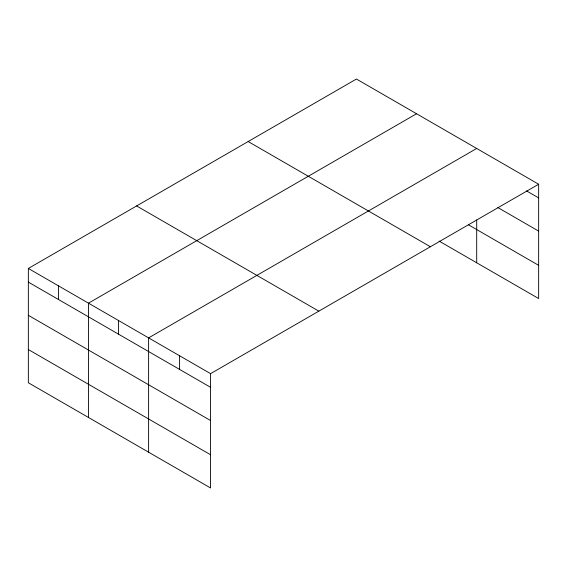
<?xml version="1.0" encoding="UTF-8"?>
<svg xmlns="http://www.w3.org/2000/svg" width="567" height="567" viewBox="0 0 567 567"><rect width="100%" height="100%" fill="white"/><g stroke="black" fill="none" stroke-linecap="round" stroke-linejoin="round"><path stroke-width="0.85" d="M28.35 268.453L210.57 373.653L210.57 487.967L28.35 382.76L28.35 268.453L356.43 79.033L538.65 184.24L538.65 298.547L439.113 241.081M416.561 113.754L88.48 303.168L88.48 417.475M476.698 148.469L148.611 337.889L148.611 452.197M210.57 373.653L538.65 184.24M526.559 190.916L538.65 197.897M497.854 207.557L538.65 231.109M468.427 224.787L538.65 265.335M248.162 141.544L430.381 246.744M136.619 205.949L318.838 311.148M28.35 282.111L210.57 387.311M28.35 315.323L210.57 420.53M28.35 349.548L210.57 454.748M476.698 219.911L476.698 262.776M179.59 355.771L179.59 369.429M118.546 320.525L118.546 334.183M58.415 285.811L58.415 299.468"/></g></svg>
